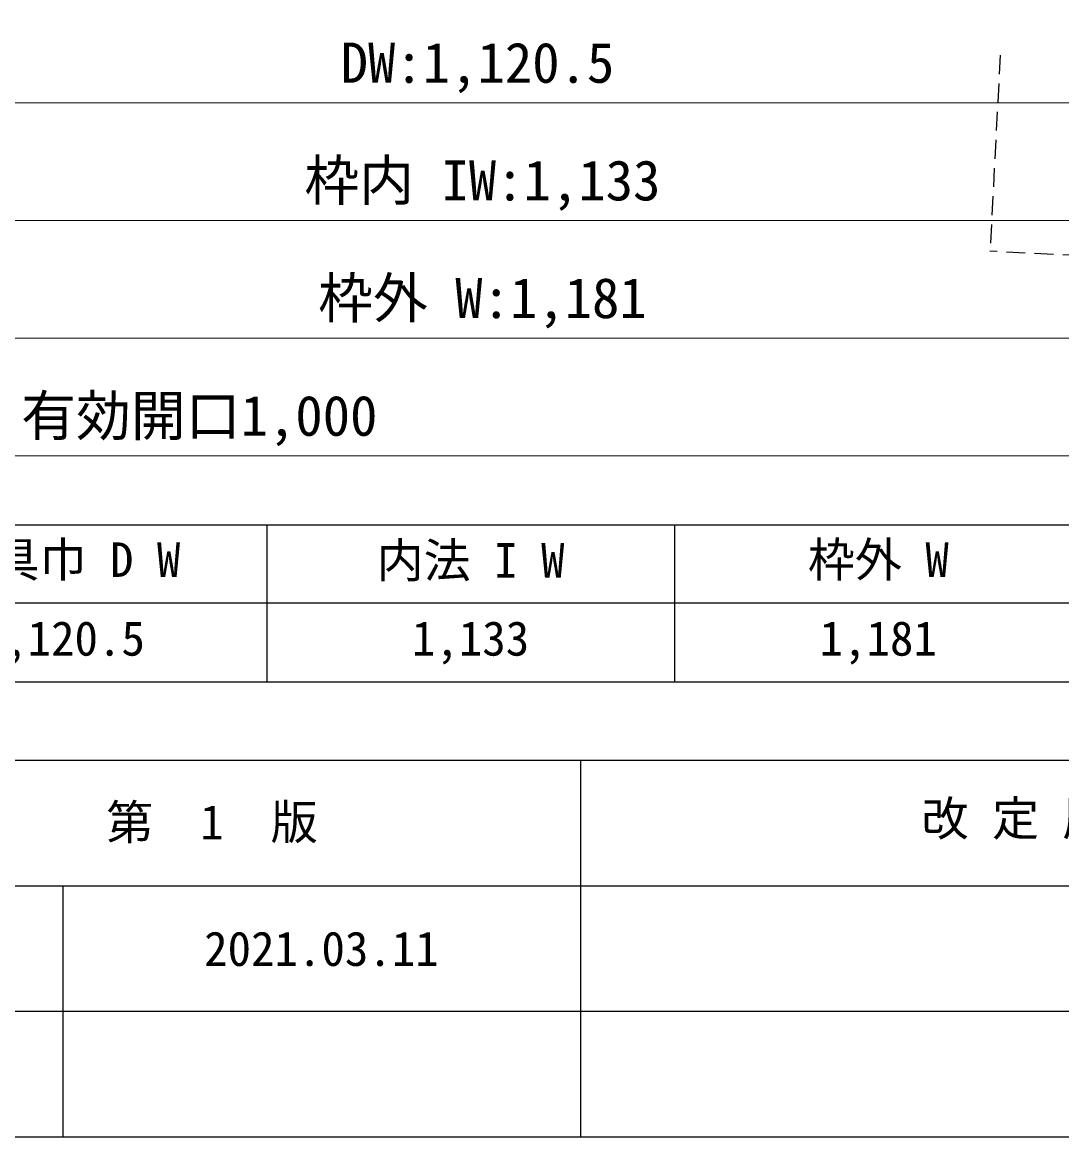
# Model space of a CAD drawing. Units: millimetres at full size; details may follow other scales. Extents: x -800 to 800, y -560 to 560.
# Drawn here: x -430.4 to -165.2, y -560 to -275.9 of the extents above; entities that cross this region are included whole.
import ezdxf
from ezdxf.enums import TextEntityAlignment as Align

# ---------------------------------------------------------------- set-up
doc = ezdxf.new("R2010")
doc.units = ezdxf.units.MM
doc.header["$LTSCALE"] = 4
doc.linetypes.add('DASHED1', pattern=[1.8, 1.2, -0.6])
doc.layers.add('0-0', color=7, linetype='Continuous', lineweight=25)
doc.layers.add('2-0', color=4, linetype='Continuous', lineweight=9)
doc.styles.add('ＭＳ ゴシック', font='')
doc.styles.get('ＭＳ ゴシック').set_extended_font_data('MS Gothic')

msp = doc.modelspace()

# ---------------------------------------------------------------- linework, layer by layer
at = {"layer": '0-0'}
for p, q in [((-780, -404), (152, -404)), ((-368, -404), (-368, -444)), ((-264, -404), (-264, -444)), ((152, -424), (-780, -424)), ((-800, -464), (800, -464)), ((-288, -464), (-288, -560)), ((-476, -496), (800, -496)), ((-420, -496), (-420, -560)), ((-476, -528), (24, -528)), ((-800, -560), (800, -560))]:
    msp.add_line(p, q, dxfattribs=at)
msp.add_lwpolyline([(-780, -44), (-780, -444), (152, -444)], dxfattribs=at)
at = {"layer": '2-0', "color": 7, "linetype": 'DASHED1', "lineweight": 25}
for p in [(-180.924, -284.305), (-138.603, -336.591)]:
    msp.add_line(p, (-183.541, -334.236), dxfattribs=at)
at = {"layer": '2-0'}
for p, q in [((-612.92, -296.384), (-15.411, -296.384)), ((-617.918, -326.384), (-7.912, -326.384)), ((-641.916, -356.384), (16.087, -356.384)), ((-641.916, -386.384), (-131.964, -386.384))]:
    msp.add_line(p, q, dxfattribs=at)

# ---------------------------------------------------------------- texts
at = {"layer": '0-0', "style": 'ＭＳ ゴシック'}
for s, p in [('建具巾 D W', (-450, -419.918)), ('内法 I W', (-340, -420.108)), ('枠外 W', (-230, -419.92)), ('1,120.5', (-441, -440)), ('1,133', (-331, -440)), ('1,181', (-227, -440)), ('第\u30001\u3000版', (-409, -486.85)), ('改 定 履 歴\u3000/\u3000History', (-201, -485.894)), ('2021.03.11', (-384, -519.107))]:
    msp.add_text(s, height=8.798, dxfattribs=at).set_placement(p, align=Align.BOTTOM_LEFT)
at = {"layer": '2-0', "color": 7, "style": 'ＭＳ ゴシック'}
for s, p in [('DW:1,120.5', (-349.166, -294.384)), ('枠内 IW:1,133', (-358.415, -324.384)), ('枠外 W:1,181', (-354.915, -354.384)), ('有効開口1,000', (-430.664, -384.384))]:
    msp.add_text(s, height=10.26, dxfattribs=at).set_placement(p, align=Align.BOTTOM_LEFT)

doc.saveas('drawing.dxf')
